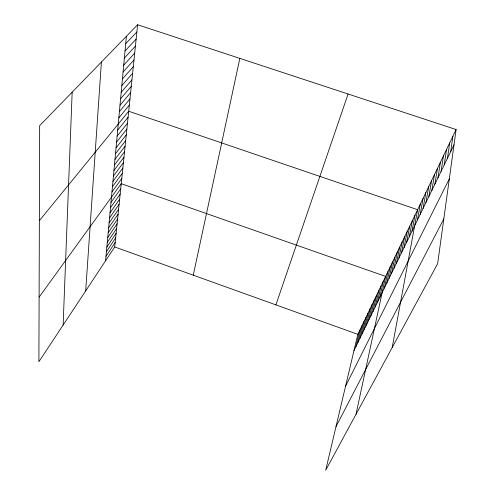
<?xml version="1.0" encoding="UTF-8"?>
<svg xmlns="http://www.w3.org/2000/svg" width="495" height="495" viewBox="0 0 495 495"><rect width="100%" height="100%" fill="white"/><g stroke="black" fill="none" stroke-linecap="round" stroke-linejoin="round"><path stroke-width="0.74" d="M63.125 325.054L72.165 92.169M85.691 290.899L101.401 62.061M105.584 260.791L126.38 36.333M137.622 24.75L39.668 125.65L38.895 361.734L114.722 246.956L137.622 24.75L456.105 129.548L437.648 263.68L325.685 470.25L357.823 334.329L456.105 129.548M450.691 151.619L452.875 136.286M447.43 158.326L449.689 142.919M444.219 164.934L446.552 149.453M441.064 171.437L443.464 155.888M437.951 177.841L440.42 162.23M434.882 184.146L437.425 168.473M431.869 190.358L434.474 174.624M428.893 196.472L431.566 180.687M425.966 202.498L428.695 186.665M423.083 208.432L425.867 192.549M420.236 214.286L423.083 198.353M417.44 220.046L420.335 204.076M392.195 347.546L417.632 209.719L128.706 111.239L39.352 220.69M411.958 231.32L414.965 215.276M409.272 236.839L412.329 220.764M406.63 242.278L409.736 226.172M404.025 247.642L407.175 231.505M401.457 252.933L404.65 236.765M398.921 258.142L402.157 241.956M396.421 263.284L399.7 247.079M393.958 268.358L397.275 252.128M391.526 273.358L394.88 257.115M389.126 278.295L392.523 262.034M386.762 283.165L390.19 266.885M384.423 287.966L387.894 271.681M193.254 275.183L239.846 58.385M355.998 414.321L385.624 276.408L121.244 183.676L39.105 297.149M379.783 297.526L383.316 281.216M377.468 302.278L381.039 285.968M375.191 306.968L378.786 290.652M372.939 311.596L376.571 295.274M370.724 316.163L374.381 299.834M368.534 320.667L372.215 304.338M366.368 325.116L370.081 308.787M364.233 329.509L367.977 313.18M360.051 338.122L363.837 321.8M362.13 333.84L365.892 317.518M357.996 342.342L361.808 326.032M355.973 346.512L359.803 330.208M275.894 304.883L348.09 94.007M353.968 350.633L454.008 144.8M345.566 386.18L449.324 178.819M335.994 426.641L443.817 218.858M106.004 256.255L115.186 242.439M106.425 251.664L115.663 237.866M106.858 247.017L116.139 233.238M107.291 242.315L116.622 228.554M107.737 237.551L117.111 223.808M108.182 232.724L117.606 219.007M108.634 227.836L118.107 214.149M109.092 222.892L118.614 209.23M109.556 217.88L119.122 204.249M110.026 212.801L119.648 199.2M110.503 207.659L120.174 194.09M110.985 202.449L120.706 188.917M111.957 191.98L121.776 178.522M112.445 186.72L122.315 173.306M112.94 181.399L122.859 168.022M113.435 176.003L123.41 162.676M113.943 170.534L123.967 157.255M114.456 164.996L124.536 151.761M114.976 159.378L125.105 146.198M115.502 153.691L125.687 140.561M116.04 147.918L126.275 134.857M116.579 142.077L126.868 129.065M117.129 136.15L127.475 123.206M117.686 130.142L128.087 117.259M118.825 117.866L129.337 105.132M119.406 111.604L129.975 98.938M119.994 105.249L130.624 92.664M120.588 98.802L131.28 86.297M121.195 92.262L131.942 79.843M121.813 85.629L132.617 73.303M122.432 78.897L133.304 66.664M123.069 72.06L133.996 59.926M123.713 65.13L134.702 53.095M124.363 58.088L135.413 46.165M125.025 50.948L136.137 39.13M125.693 43.696L136.874 31.996M114.722 246.956L357.823 334.329"/></g></svg>
